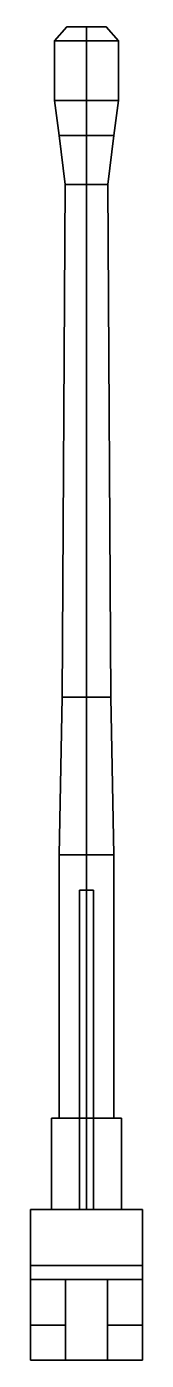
# Model space of a CAD drawing. Extents: x -0.16 to 0.16, y -0.85 to 2.95.
import ezdxf

# ---------------------------------------------------------------- set-up
doc = ezdxf.new("R2010")
doc.units = 0
doc.layers.add('GUN', color=1, linetype='CONTINUOUS')

msp = doc.modelspace()

# ---------------------------------------------------------------- linework, layer by layer
at = {"layer": 'GUN'}
for points in [[(0, 2.95, 0.065), (-0.0563, 2.95, 0.0325), (-0.0909, 2.91, 0.0525), (0, 2.91, 0.105)], [(-0.0563, 2.95, 0.0325), (-0.0563, 2.95, -0.0325), (-0.0909, 2.91, -0.0525), (-0.0909, 2.91, 0.0525)], [(-0.0563, 2.95, -0.0325), (0, 2.95, -0.065), (0, 2.91, -0.105), (-0.0909, 2.91, -0.0525)], [(0, 2.95, -0.065), (-0.0563, 2.95, -0.0325), (-0.0909, 2.91, -0.0525), (0, 2.91, -0.105)], [(-0.0563, 2.95, -0.0325), (-0.0563, 2.95, 0.0325), (-0.0909, 2.91, 0.0525), (-0.0909, 2.91, -0.0525)], [(-0.0563, 2.95, 0.0325), (0, 2.95, 0.065), (0, 2.91, 0.105), (-0.0909, 2.91, 0.0525)], [(0.0563, 2.95, 0.0325), (0, 2.95, 0.065), (0, 2.91, 0.105), (0.0909, 2.91, 0.0525)], [(0, 2.95, -0.065), (0.0563, 2.95, -0.0325), (0.0909, 2.91, -0.0525), (0, 2.91, -0.105)], [(0.0563, 2.95, -0.0325), (0, 2.95, -0.065), (0, 2.91, -0.105), (0.0909, 2.91, -0.0525)], [(0, 2.95, 0.065), (0.0563, 2.95, 0.0325), (0.0909, 2.91, 0.0525), (0, 2.91, 0.105)], [(0.0563, 2.95, -0.0325), (0.0563, 2.95, 0.0325), (0.0909, 2.91, 0.0525), (0.0909, 2.91, -0.0525)], [(0.0563, 2.95, 0.0325), (0.0563, 2.95, -0.0325), (0.0909, 2.91, -0.0525), (0.0909, 2.91, 0.0525)], [(0, 2.91, 0.105), (-0.0909, 2.91, 0.0525), (-0.0909, 2.74, 0.0525), (0, 2.74, 0.105)], [(-0.0909, 2.91, -0.0525), (0, 2.91, -0.105), (0, 2.74, -0.105), (-0.0909, 2.74, -0.0525)], [(0, 2.91, -0.105), (-0.0909, 2.91, -0.0525), (-0.0909, 2.74, -0.0525), (0, 2.74, -0.105)], [(-0.0909, 2.91, 0.0525), (0, 2.91, 0.105), (0, 2.74, 0.105), (-0.0909, 2.74, 0.0525)], [(0.0909, 2.91, 0.0525), (0, 2.91, 0.105), (0, 2.74, 0.105), (0.0909, 2.74, 0.0525)], [(0, 2.91, -0.105), (0.0909, 2.91, -0.0525), (0.0909, 2.74, -0.0525), (0, 2.74, -0.105)], [(0.0909, 2.91, -0.0525), (0, 2.91, -0.105), (0, 2.74, -0.105), (0.0909, 2.74, -0.0525)], [(0, 2.91, 0.105), (0.0909, 2.91, 0.0525), (0.0909, 2.74, 0.0525), (0, 2.74, 0.105)], [(-0.0909, 2.78, 0.0525), (-0.0909, 2.78, -0.0525), (-0.0909, 2.74, -0.0525), (-0.0909, 2.74, 0.0525)], [(-0.0909, 2.78, -0.0525), (-0.0909, 2.78, 0.0525), (-0.0909, 2.74, 0.0525), (-0.0909, 2.74, -0.0525)], [(0.0909, 2.78, -0.0525), (0.0909, 2.78, 0.0525), (0.0909, 2.74, 0.0525), (0.0909, 2.74, -0.0525)], [(0.0909, 2.78, 0.0525), (0.0909, 2.78, -0.0525), (0.0909, 2.74, -0.0525), (0.0909, 2.74, 0.0525)], [(0, 2.74, 0.105), (-0.0909, 2.74, 0.0525), (-0.0779, 2.64, 0.045), (0, 2.64, 0.09)], [(-0.0909, 2.74, -0.0525), (0, 2.74, -0.105), (0, 2.64, -0.09), (-0.0779, 2.64, -0.045)], [(0, 2.74, -0.105), (-0.0909, 2.74, -0.0525), (-0.0779, 2.64, -0.045), (0, 2.64, -0.09)], [(-0.0909, 2.74, 0.0525), (0, 2.74, 0.105), (0, 2.64, 0.09), (-0.0779, 2.64, 0.045)], [(0.0909, 2.74, 0.0525), (0, 2.74, 0.105), (0, 2.64, 0.09), (0.0779, 2.64, 0.045)], [(0, 2.74, -0.105), (0.0909, 2.74, -0.0525), (0.0779, 2.64, -0.045), (0, 2.64, -0.09)], [(0.0909, 2.74, -0.0525), (0, 2.74, -0.105), (0, 2.64, -0.09), (0.0779, 2.64, -0.045)], [(0, 2.74, 0.105), (0.0909, 2.74, 0.0525), (0.0779, 2.64, 0.045), (0, 2.64, 0.09)], [(0, 2.64, 0.09), (-0.0779, 2.64, 0.045), (-0.0606, 2.5, 0.035), (0, 2.5, 0.07)], [(-0.0779, 2.64, 0.045), (-0.0779, 2.64, -0.045), (-0.0606, 2.5, -0.035), (-0.0606, 2.5, 0.035)], [(-0.0779, 2.64, -0.045), (0, 2.64, -0.09), (0, 2.5, -0.07), (-0.0606, 2.5, -0.035)], [(-0.0779, 2.64, 0.045), (0, 2.64, 0.09), (0, 2.5, 0.07), (-0.0606, 2.5, 0.035)], [(0, 2.64, -0.09), (-0.0779, 2.64, -0.045), (-0.0606, 2.5, -0.035), (0, 2.5, -0.07)], [(-0.0779, 2.64, -0.045), (-0.0779, 2.64, 0.045), (-0.0606, 2.5, 0.035), (-0.0606, 2.5, -0.035)], [(0.0779, 2.64, 0.045), (0, 2.64, 0.09), (0, 2.5, 0.07), (0.0606, 2.5, 0.035)], [(0, 2.64, -0.09), (0.0779, 2.64, -0.045), (0.0606, 2.5, -0.035), (0, 2.5, -0.07)], [(0, 2.64, 0.09), (0.0779, 2.64, 0.045), (0.0606, 2.5, 0.035), (0, 2.5, 0.07)], [(0.0779, 2.64, -0.045), (0, 2.64, -0.09), (0, 2.5, -0.07), (0.0606, 2.5, -0.035)], [(0.0779, 2.64, -0.045), (0.0779, 2.64, 0.045), (0.0606, 2.5, 0.035), (0.0606, 2.5, -0.035)], [(0.0779, 2.64, 0.045), (0.0779, 2.64, -0.045), (0.0606, 2.5, -0.035), (0.0606, 2.5, 0.035)], [(0, 2.5, 0.07), (-0.0606, 2.5, 0.035), (-0.0693, 1.04, 0.04), (0, 1.04, 0.08)], [(-0.0606, 2.5, 0.035), (-0.0606, 2.5, -0.035), (-0.0693, 1.04, -0.04), (-0.0693, 1.04, 0.04)], [(-0.0606, 2.5, -0.035), (0, 2.5, -0.07), (0, 1.04, -0.08), (-0.0693, 1.04, -0.04)], [(0.0606, 2.5, 0.035), (-0.0606, 2.5, -0.035), (-0.0606, 2.5, 0.035), (0, 2.5, 0.07)], [(0.0606, 2.5, -0.035), (0, 2.5, -0.07), (-0.0606, 2.5, -0.035), (0.0606, 2.5, 0.035)], [(0.0606, 2.5, 0.035), (0, 2.5, 0.07), (0, 1.04, 0.08), (0.0693, 1.04, 0.04)], [(0, 2.5, -0.07), (0.0606, 2.5, -0.035), (0.0693, 1.04, -0.04), (0, 1.04, -0.08)], [(0.0606, 2.5, -0.035), (0.0606, 2.5, 0.035), (0.0693, 1.04, 0.04), (0.0693, 1.04, -0.04)], [(0, 1.04, 0.08), (-0.0693, 1.04, 0.04), (-0.0779, 0.59, 0.045), (0, 0.59, 0.09)], [(-0.0693, 1.04, 0.04), (-0.0693, 1.04, -0.04), (-0.0779, 0.59, -0.045), (-0.0779, 0.59, 0.045)], [(-0.0693, 1.04, -0.04), (0, 1.04, -0.08), (0, 0.59, -0.09), (-0.0779, 0.59, -0.045)], [(0.0693, 1.04, 0.04), (0, 1.04, 0.08), (0, 0.59, 0.09), (0.0779, 0.59, 0.045)], [(0, 1.04, -0.08), (0.0693, 1.04, -0.04), (0.0779, 0.59, -0.045), (0, 0.59, -0.09)], [(0.0693, 1.04, -0.04), (0.0693, 1.04, 0.04), (0.0779, 0.59, 0.045), (0.0779, 0.59, -0.045)], [(0, 0.59, 0.09), (-0.0779, 0.59, 0.045), (-0.0779, -0.16, 0.045), (0, -0.16, 0.09)], [(-0.0779, 0.59, 0.045), (-0.0779, 0.59, -0.045), (-0.0779, -0.16, -0.045), (-0.0779, -0.16, 0.045)], [(-0.0779, 0.59, -0.045), (0, 0.59, -0.09), (0, -0.16, -0.09), (-0.0779, -0.16, -0.045)], [(0.0779, 0.59, 0.045), (0, 0.59, 0.09), (0, -0.16, 0.09), (0.0779, -0.16, 0.045)], [(0, 0.59, -0.09), (0.0779, 0.59, -0.045), (0.0779, -0.16, -0.045), (0, -0.16, -0.09)], [(0.0779, 0.59, -0.045), (0.0779, 0.59, 0.045), (0.0779, -0.16, 0.045), (0.0779, -0.16, -0.045)], [(0, 0.49, 0.2), (-0.02, 0.49, 0.18), (-0.02, -0.42, 0.18), (0, -0.42, 0.2)], [(-0.02, 0.49, 0.18), (0, 0.49, 0.16), (0, -0.42, 0.16), (-0.02, -0.42, 0.18)], [(0.02, 0.49, 0.18), (0, 0.49, 0.2), (0, -0.42, 0.2), (0.02, -0.42, 0.18)], [(0, 0.49, 0.16), (0.02, 0.49, 0.18), (0.02, -0.42, 0.18), (0, -0.42, 0.16)], [(-0.1, -0.16, -0.1), (-0.1, -0.42, -0.1), (-0.1, -0.42, 0.11), (-0.1, -0.16, 0.11)], [(0.1, -0.16, 0.11), (0.1, -0.16, -0.1), (-0.1, -0.16, -0.1), (-0.1, -0.16, 0.11)], [(0.1, -0.16, -0.1), (0.1, -0.42, -0.1), (-0.1, -0.42, -0.1), (-0.1, -0.16, -0.1)], [(-0.1, -0.16, 0.11), (-0.1, -0.42, 0.11), (0.1, -0.42, 0.11), (0.1, -0.16, 0.11)], [(0.1, -0.42, 0.11), (0.1, -0.42, -0.1), (0.1, -0.16, -0.1), (0.1, -0.16, 0.11)], [(0.16, -0.42, 0.2), (0.16, -0.42, -0.12), (-0.16, -0.42, -0.12), (-0.16, -0.42, 0.2)], [(-0.16, -0.42, -0.12), (-0.16, -0.58, -0.12), (-0.16, -0.58, 0.2), (-0.16, -0.42, 0.2)], [(-0.16, -0.42, 0.2), (-0.16, -0.58, 0.2), (0.16, -0.58, 0.2), (0.16, -0.42, 0.2)], [(0.16, -0.42, -0.12), (0.16, -0.85, -0.12), (-0.16, -0.85, -0.12), (-0.16, -0.42, -0.12)], [(0.16, -0.58, 0.2), (0.16, -0.58, -0.12), (0.16, -0.42, -0.12), (0.16, -0.42, 0.2)], [(-0.16, -0.58, -0.12), (-0.16, -0.75, -0.12), (-0.16, -0.75, 0.23), (-0.16, -0.58, 0.23)], [(0.16, -0.58, 0.23), (0.16, -0.58, 0.2), (-0.16, -0.58, 0.2), (-0.16, -0.58, 0.23)], [(-0.16, -0.58, 0.23), (-0.16, -0.62, 0.23), (0.16, -0.62, 0.23), (0.16, -0.58, 0.23)], [(0.16, -0.75, 0.23), (0.16, -0.75, -0.12), (0.16, -0.58, -0.12), (0.16, -0.58, 0.23)], [(-0.16, -0.62, 0.23), (-0.16, -0.75, 0.23), (-0.06, -0.75, 0.23), (-0.06, -0.62, 0.23)], [(-0.06, -0.75, 0.23), (-0.06, -0.75, -0.08), (-0.06, -0.62, -0.08), (-0.06, -0.62, 0.23)], [(-0.06, -0.62, -0.08), (-0.06, -0.85, -0.08), (0.06, -0.85, -0.08), (0.06, -0.62, -0.08)], [(-0.06, -0.62, 0.23), (-0.06, -0.62, -0.08), (0.06, -0.62, -0.08), (0.06, -0.62, 0.23)], [(0.06, -0.62, 0.23), (0.06, -0.75, 0.23), (0.16, -0.75, 0.23), (0.16, -0.62, 0.23)], [(0.06, -0.62, -0.08), (0.06, -0.75, -0.08), (0.06, -0.75, 0.23), (0.06, -0.62, 0.23)], [(-0.16, -0.75, -0.12), (-0.16, -0.85, -0.12), (-0.16, -0.85, 0.17), (-0.16, -0.75, 0.23)], [(-0.16, -0.75, 0.23), (-0.16, -0.85, 0.17), (-0.06, -0.85, 0.17), (-0.06, -0.75, 0.23)], [(-0.06, -0.85, 0.17), (-0.06, -0.85, -0.08), (-0.06, -0.75, -0.08), (-0.06, -0.75, 0.23)], [(0.06, -0.75, 0.23), (0.06, -0.85, 0.17), (0.16, -0.85, 0.17), (0.16, -0.75, 0.23)], [(0.06, -0.75, -0.08), (0.06, -0.85, -0.08), (0.06, -0.85, 0.17), (0.06, -0.75, 0.23)], [(0.16, -0.85, 0.17), (0.16, -0.85, -0.12), (0.16, -0.75, -0.12), (0.16, -0.75, 0.23)], [(-0.16, -0.85, 0.17), (-0.16, -0.85, -0.08), (-0.06, -0.85, -0.08), (-0.06, -0.85, 0.17)], [(-0.16, -0.85, -0.08), (-0.16, -0.85, -0.12), (0.16, -0.85, -0.12), (0.16, -0.85, -0.08)], [(0.06, -0.85, 0.17), (0.06, -0.85, -0.08), (0.16, -0.85, -0.08), (0.16, -0.85, 0.17)]]:
    msp.add_3dface(points, dxfattribs=at)

doc.saveas('drawing.dxf')
